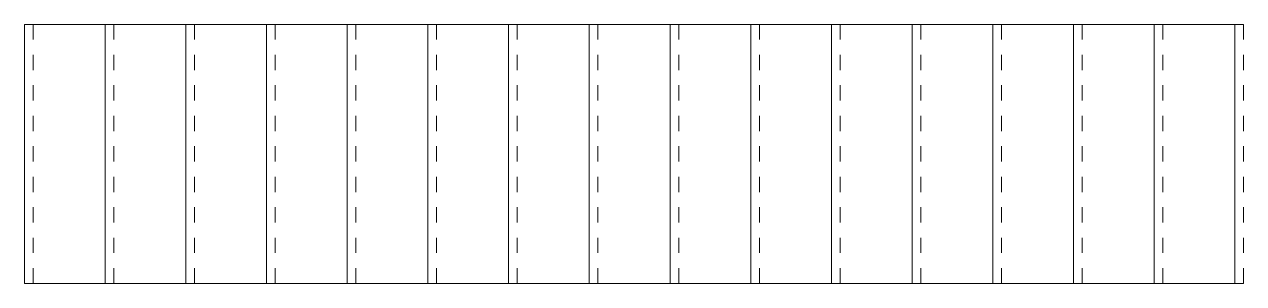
# Model space of a CAD drawing. Header units: millimetres. Extents: x -30 to 4200, y -900 to 0.
import ezdxf

# ---------------------------------------------------------------- set-up
doc = ezdxf.new("R2010")
doc.units = ezdxf.units.MM
doc.header["$LTSCALE"] = 50
doc.linetypes.add('VW-01 Short Dashed', pattern=[2.116125, 1.058062, -1.058062])
doc.layers.add('None', color=7, linetype='Continuous', lineweight=5)

# ---------------------------------------------------------------- blocks, each defined once
blk = doc.blocks.new('Group')
at = {"color": 255, "linetype": 'Continuous', "lineweight": 5, "transparency": 33554687}
blk.add_wipeout([(4200, -900), (-30, -900), (-30, 0), (4200, 0)], dxfattribs=at).dxf.layer = 'None'
at = {"layer": 'None', "color": 7, "linetype": 'VW-01 Short Dashed', "lineweight": 9, "transparency": 33554687}
for p, q in [((0, 0), (0, -900)), ((280, 0), (280, -900)), ((560, 0), (560, -900)), ((840, 0), (840, -900)), ((1120, 0), (1120, -900)), ((1400, 0), (1400, -900)), ((1680, 0), (1680, -900)), ((1960, 0), (1960, -900)), ((2240, 0), (2240, -900)), ((2520, 0), (2520, -900)), ((2800, 0), (2800, -900)), ((3080, 0), (3080, -900)), ((3360, 0), (3360, -900)), ((3640, 0), (3640, -900)), ((3920, 0), (3920, -900)), ((4200, 0), (4200, -900))]:
    blk.add_line(p, q, dxfattribs=at)
at = {"layer": 'None', "color": 7, "linetype": 'Continuous', "lineweight": 5, "transparency": 33554687}
for p, q in [((250, 0), (250, -900)), ((530, 0), (530, -900)), ((810, 0), (810, -900)), ((1090, 0), (1090, -900)), ((1370, 0), (1370, -900)), ((1650, 0), (1650, -900)), ((1930, 0), (1930, -900)), ((2210, 0), (2210, -900)), ((2490, 0), (2490, -900)), ((2770, 0), (2770, -900)), ((3050, 0), (3050, -900)), ((3330, 0), (3330, -900)), ((3610, 0), (3610, -900)), ((3890, 0), (3890, -900)), ((4170, 0), (4170, -900))]:
    blk.add_line(p, q, dxfattribs=at)
at = {"layer": 'None', "color": 7, "linetype": 'Continuous', "lineweight": 5, "transparency": 33554687, "flags": 128}
blk.add_lwpolyline([(4200, -900), (-30, -900), (-30, 0), (4200, 0)], dxfattribs=at)
blk = doc.blocks.new('{4A355A48-F8AB-46FF-A0A4-E7FD9910D46C} (2D)')
at = {"layer": 'None', "color": 7, "transparency": 33554687}
blk.add_blockref('Group', (0, 0), dxfattribs=at)
at = {"layer": 'None', "color": 0, "flags": 1}
for tag in ['IFC_UUID', 'instanceID']:
    blk.add_attdef(tag, (-30, -900), '', height=0.18, dxfattribs=at)

msp = doc.modelspace()

# ---------------------------------------------------------------- block references
at = {"layer": 'None', "color": 7, "transparency": 33554687}
msp.add_blockref('{4A355A48-F8AB-46FF-A0A4-E7FD9910D46C} (2D)', (0, 0), dxfattribs=at)

doc.saveas('drawing.dxf')
